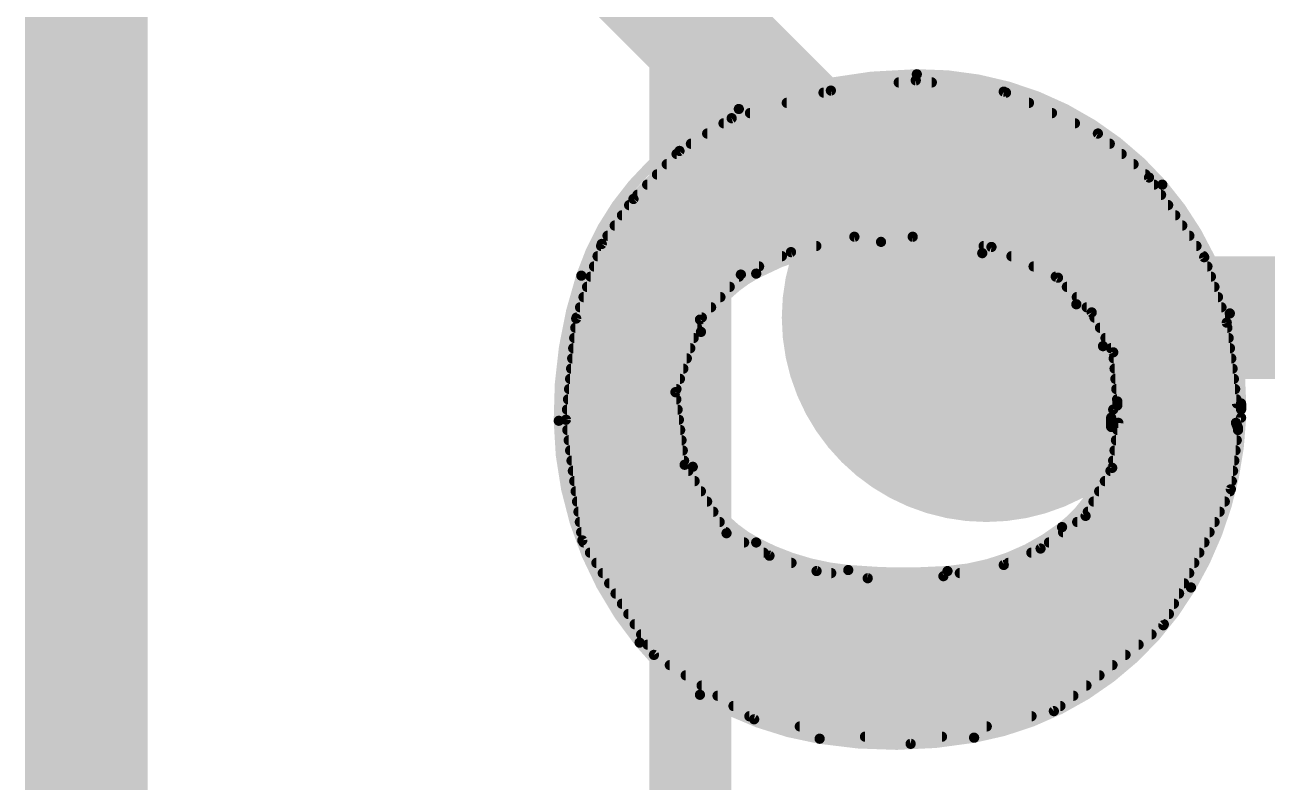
# Model space of a CAD drawing. Extents: x -6.3 to 44.5, y -10.2 to 43.3.
# Drawn here: x -0.152 to 2.932, y 21.502 to 23.384 of the extents above; entities that cross this region are included whole.
import ezdxf

# ---------------------------------------------------------------- set-up
doc = ezdxf.new("R2010")
doc.units = 0
for name, color, linetype in [('1', 12, 'CONTINUOUS'), ('16', 132, 'CONTINUOUS'), ('18', 110, 'CONTINUOUS'), ('20', 53, 'CONTINUOUS'), ('21', 41, 'CONTINUOUS'), ('22', 40, 'CONTINUOUS'), ('51', 53, 'CONTINUOUS')]:
    doc.layers.add(name, color=color, linetype=linetype)

# ---------------------------------------------------------------- blocks, each defined once
blk = doc.blocks.new('ROUNDV')
at = {"const_width": 0.5}
blk.add_lwpolyline([(0, -0.25, 1), (0, 0.25, 1), (0, -0.25)], format="xyb", dxfattribs=at)

msp = doc.modelspace()

# ---------------------------------------------------------------- linework, layer by layer
at = {"layer": '1', "const_width": 0.3048}
msp.add_lwpolyline([(2.2352, 22.6568), (1.016, 23.876)], dxfattribs=at)
at = {"layer": '1', "const_width": 0.1524}
msp.add_lwpolyline([(2.1813, 22.6029, 1), (2.2891, 22.7107)], format="xyb", dxfattribs=at)
at = {"layer": '16', "const_width": 0.3048}
msp.add_lwpolyline([(2.2352, 22.6568), (16.3068, 22.6568)], dxfattribs=at)
at = {"layer": '16', "const_width": 0.1524}
msp.add_lwpolyline([(2.2352, 22.733, 1), (2.2352, 22.5806)], format="xyb", dxfattribs=at)
at = {"layer": '20', "const_width": 0.3048}
msp.add_lwpolyline([(0, 39.37), (0, 3.81)], dxfattribs=at)
at = {"layer": '21', "const_width": 0.2032}
msp.add_lwpolyline([(1.5, 27.99), (1.5, 15.19)], dxfattribs=at)
at = {"layer": '22'}
for points, const_width in [([(2.0625, 23.2613, 0.092), (1.6205, 23.175)], 0.0254), ([(2.6721, 22.987, 0.2195), (2.0625, 23.2613)], 0.0254), ([(2.0624, 23.2676, 1), (2.0626, 23.255)], 0.0127), ([(2.0626, 23.255, 1), (2.0624, 23.2676)], 0.0127), ([(1.8483, 23.227, 1), (1.8499, 23.2144)], 0.0127), ([(1.8508, 23.2146, 1), (1.8474, 23.2268)], 0.0127), ([(2.0176, 23.2474, 1), (2.0176, 23.2346)], 0.0127), ([(2.0607, 23.2524, 1), (2.0591, 23.2398)], 0.0127), ([(2.0607, 23.2398, 1), (2.0591, 23.2524)], 0.0127), ([(2.0997, 23.2346, 1), (2.0997, 23.2474)], 0.0127), ([(2.281, 23.2239, 1), (2.2758, 23.2123)], 0.0127), ([(2.2776, 23.2118, 1), (2.2792, 23.2244)], 0.0127), ([(1.7396, 23.1966, 1), (1.7396, 23.1838)], 0.0127), ([(1.8308, 23.222, 1), (1.8308, 23.2093)], 0.0127), ([(2.284, 23.2093, 1), (2.284, 23.222)], 0.0127), ([(2.341, 23.1838, 1), (2.341, 23.1966)], 0.0127), ([(1.6205, 23.175, 0.2224), (1.2294, 22.7609)], 0.0254), ([(1.6182, 23.1809, 1), (1.6228, 23.1691)], 0.0127), ([(1.6228, 23.1691, 1), (1.6182, 23.1809)], 0.0127), ([(1.6483, 23.1712, 1), (1.6483, 23.1584)], 0.0127), ([(2.3981, 23.1584, 1), (2.3981, 23.1712)], 0.0127), ([(1.5825, 23.1458, 1), (1.5825, 23.1331)], 0.0127), ([(1.601, 23.1582, 1), (1.6044, 23.146)], 0.0127), ([(1.6061, 23.1467, 1), (1.5993, 23.1575)], 0.0127), ([(2.4551, 23.1331, 1), (2.4551, 23.1458)], 0.0127), ([(1.542, 23.1204, 1), (1.542, 23.1076)], 0.0127), ([(2.5162, 23.1188, 1), (2.508, 23.1092)], 0.0127), ([(2.5095, 23.1082, 1), (2.5147, 23.1198)], 0.0127), ([(2.5121, 23.1076, 1), (2.5121, 23.1204)], 0.0127), ([(1.4659, 23.0696, 1), (1.4659, 23.0569)], 0.0127), ([(1.4698, 23.0762, 1), (1.4766, 23.0654)], 0.0127), ([(1.4778, 23.0664, 1), (1.4686, 23.0752)], 0.0127), ([(1.5016, 23.095, 1), (1.5016, 23.0822)], 0.0127), ([(2.5416, 23.0822, 1), (2.5416, 23.095)], 0.0127), ([(2.5712, 23.0569, 1), (2.5712, 23.0696)], 0.0127), ([(1.4416, 23.0442, 1), (1.4416, 23.0314)], 0.0127), ([(2.6007, 23.0314, 1), (2.6007, 23.0442)], 0.0127), ([(1.4173, 23.0188, 1), (1.4173, 23.006)], 0.0127), ([(2.6303, 23.006, 1), (2.6303, 23.0188)], 0.0127), ([(2.6443, 23.0084, 1), (2.6339, 23.0012)], 0.0127), ([(2.635, 23, 1), (2.6432, 23.0096)], 0.0127), ([(1.393, 22.9934, 1), (1.393, 22.9807)], 0.0127), ([(2.6514, 22.9807, 1), (2.6514, 22.9934)], 0.0127), ([(2.8397, 22.667, 0.1172), (2.6721, 22.987)], 0.0254), ([(2.6769, 22.9912, 1), (2.6673, 22.9828)], 0.0127), ([(2.6673, 22.9828, 1), (2.6769, 22.9912)], 0.0127), ([(1.3543, 22.9558, 1), (1.3635, 22.947)], 0.0127), ([(1.3641, 22.9477, 1), (1.3537, 22.9551)], 0.0127), ([(1.3687, 22.968, 1), (1.3687, 22.9552)], 0.0127), ([(2.669, 22.9552, 1), (2.669, 22.968)], 0.0127), ([(1.3303, 22.9172, 1), (1.3303, 22.9045)], 0.0127), ([(1.3482, 22.9426, 1), (1.3482, 22.9298)], 0.0127), ([(2.6866, 22.9298, 1), (2.6866, 22.9426)], 0.0127), ([(2.7042, 22.9045, 1), (2.7042, 22.9172)], 0.0127), ([(1.3124, 22.8918, 1), (1.3124, 22.879)], 0.0127), ([(2.7217, 22.879, 1), (2.7217, 22.8918)], 0.0127), ([(1.2945, 22.8664, 1), (1.2945, 22.8536)], 0.0127), ([(1.9075, 22.8639, 1), (1.9075, 22.8512)], 0.0127), ([(1.909, 22.8513, 1), (1.906, 22.8637)], 0.0127), ([(2.0531, 22.8638, 1), (2.0515, 22.8512)], 0.0127), ([(2.0523, 22.8512, 1), (2.0523, 22.8639)], 0.0127), ([(2.7393, 22.8536, 1), (2.7393, 22.8664)], 0.0127), ([(1.2785, 22.841, 1), (1.2785, 22.8283)], 0.0127), ([(1.275, 22.8434, 1), (1.2854, 22.836)], 0.0127), ([(1.2862, 22.8376, 1), (1.2742, 22.8418)], 0.0127), ([(1.9736, 22.8448, 0.1204), (1.6637, 22.766)], 0.0254), ([(1.7486, 22.8256, 1), (1.7516, 22.8132)], 0.0127), ([(1.7527, 22.8136, 1), (1.7475, 22.8252)], 0.0127), ([(1.8129, 22.8283, 1), (1.8129, 22.841)], 0.0127), ([(2.225, 22.8168, 0.0602), (1.9736, 22.8448)], 0.0254), ([(1.9735, 22.8511, 1), (1.9737, 22.8385)], 0.0127), ([(1.9737, 22.8385, 1), (1.9735, 22.8511)], 0.0127), ([(2.4587, 22.6898, 0.1342), (2.225, 22.8168)], 0.0254), ([(2.2265, 22.823, 1), (2.2235, 22.8106)], 0.0127), ([(2.2286, 22.841, 1), (2.2286, 22.8283)], 0.0127), ([(2.2235, 22.8106, 1), (2.2265, 22.823)], 0.0127), ([(2.2506, 22.8379, 1), (2.2452, 22.8263)], 0.0127), ([(2.2471, 22.8258, 1), (2.2487, 22.8384)], 0.0127), ([(2.7569, 22.8283, 1), (2.7569, 22.841)], 0.0127), ([(1.2698, 22.8156, 1), (1.2698, 22.8028)], 0.0127), ([(1.7274, 22.8028, 1), (1.7274, 22.8156)], 0.0127), ([(2.2975, 22.8156, 1), (2.2975, 22.8028)], 0.0127), ([(2.7822, 22.8088, 1), (2.7702, 22.8046)], 0.0127), ([(2.771, 22.8031, 1), (2.7814, 22.8103)], 0.0127), ([(2.7745, 22.8028, 1), (2.7745, 22.8156)], 0.0127), ([(1.2294, 22.7609, 0.083), (1.1735, 22.4003)], 0.0254), ([(1.2234, 22.7629, 1), (1.2354, 22.7589)], 0.0127), ([(1.2354, 22.7589, 1), (1.2234, 22.7629)], 0.0127), ([(1.2524, 22.7648, 1), (1.2524, 22.7521)], 0.0127), ([(1.2611, 22.7902, 1), (1.2611, 22.7774)], 0.0127), ([(1.6637, 22.766, 0.1633), (1.5265, 22.6212)], 0.0254), ([(1.623, 22.7693, 1), (1.6282, 22.7577)], 0.0127), ([(1.6303, 22.7592, 1), (1.6209, 22.7678)], 0.0127), ([(1.621, 22.7521, 1), (1.621, 22.7648)], 0.0127), ([(1.6607, 22.7716, 1), (1.6667, 22.7604)], 0.0127), ([(1.6667, 22.7604, 1), (1.6607, 22.7716)], 0.0127), ([(1.6708, 22.7774, 1), (1.6708, 22.7902)], 0.0127), ([(2.3525, 22.7902, 1), (2.3525, 22.7774)], 0.0127), ([(2.4076, 22.7648, 1), (2.4076, 22.7521)], 0.0127), ([(2.4176, 22.7603, 1), (2.4084, 22.7515)], 0.0127), ([(2.4103, 22.7501, 1), (2.4157, 22.7617)], 0.0127), ([(2.7841, 22.7774, 1), (2.7841, 22.7902)], 0.0127), ([(2.7928, 22.7521, 1), (2.7928, 22.7648)], 0.0127), ([(1.2437, 22.7394, 1), (1.2437, 22.7266)], 0.0127), ([(1.5979, 22.7266, 1), (1.5979, 22.7394)], 0.0127), ([(2.4352, 22.7394, 1), (2.4352, 22.7266)], 0.0127), ([(2.8015, 22.7266, 1), (2.8015, 22.7394)], 0.0127), ([(1.235, 22.714, 1), (1.235, 22.7012)], 0.0127), ([(1.5748, 22.7012, 1), (1.5748, 22.714)], 0.0127), ([(2.4598, 22.714, 1), (2.4598, 22.7012)], 0.0127), ([(2.8103, 22.7012, 1), (2.8103, 22.714)], 0.0127), ([(1.2263, 22.6886, 1), (1.2263, 22.6759)], 0.0127), ([(1.5517, 22.6759, 1), (1.5517, 22.6886)], 0.0127), ([(2.5248, 22.5857, 0.1209), (2.4587, 22.6898)], 0.0254), ([(2.4631, 22.6944, 1), (2.4543, 22.6852)], 0.0127), ([(2.4543, 22.6852, 1), (2.4631, 22.6944)], 0.0127), ([(2.4845, 22.6886, 1), (2.4845, 22.6759)], 0.0127), ([(2.5024, 22.6725, 1), (2.4912, 22.6665)], 0.0127), ([(2.4922, 22.6651, 1), (2.5014, 22.6739)], 0.0127), ([(2.819, 22.6759, 1), (2.819, 22.6886)], 0.0127), ([(2.8459, 22.6686, 1), (2.8335, 22.6654)], 0.0127), ([(2.8677, 22.4434, 0.0624), (2.8397, 22.667)], 0.0254), ([(2.8335, 22.6654, 1), (2.8459, 22.6686)], 0.0127), ([(1.2144, 22.6378, 1), (1.2144, 22.6251)], 0.0127), ([(1.223, 22.6537, 1), (1.2104, 22.6549)], 0.0127), ([(1.2107, 22.6564, 1), (1.2227, 22.6522)], 0.0127), ([(1.2176, 22.6632, 1), (1.2176, 22.6504)], 0.0127), ([(1.5171, 22.6251, 1), (1.5171, 22.6378)], 0.0127), ([(1.5193, 22.656, 1), (1.5287, 22.6474)], 0.0127), ([(1.53, 22.6497, 1), (1.518, 22.6537)], 0.0127), ([(1.5286, 22.6504, 1), (1.5286, 22.6632)], 0.0127), ([(2.5036, 22.6632, 1), (2.5036, 22.6504)], 0.0127), ([(2.5173, 22.6378, 1), (2.5173, 22.6251)], 0.0127), ([(2.8384, 22.6449, 1), (2.8258, 22.6433)], 0.0127), ([(2.8261, 22.642, 1), (2.8381, 22.6462)], 0.0127), ([(2.8277, 22.6504, 1), (2.8277, 22.6632)], 0.0127), ([(2.8337, 22.6251, 1), (2.8337, 22.6378)], 0.0127), ([(1.2118, 22.6124, 1), (1.2118, 22.5997)], 0.0127), ([(1.5265, 22.6212, 0.1897), (1.5062, 22.286)], 0.0254), ([(1.5085, 22.5997, 1), (1.5085, 22.6124)], 0.0127), ([(1.5207, 22.6239, 1), (1.5323, 22.6185)], 0.0127), ([(1.5323, 22.6185, 1), (1.5207, 22.6239)], 0.0127), ([(2.531, 22.6124, 1), (2.531, 22.5997)], 0.0127), ([(2.8369, 22.5997, 1), (2.8369, 22.6124)], 0.0127), ([(1.2093, 22.587, 1), (1.2093, 22.5742)], 0.0127), ([(1.4999, 22.5742, 1), (1.4999, 22.587)], 0.0127), ([(2.5502, 22.4282, 0.0828), (2.5248, 22.5857)], 0.0254), ([(2.5308, 22.5877, 1), (2.5188, 22.5837)], 0.0127), ([(2.5188, 22.5837, 1), (2.5308, 22.5877)], 0.0127), ([(2.5447, 22.587, 1), (2.5447, 22.5742)], 0.0127), ([(2.5565, 22.5709, 1), (2.5439, 22.5699)], 0.0127), ([(2.8401, 22.5742, 1), (2.8401, 22.587)], 0.0127), ([(1.2067, 22.5616, 1), (1.2067, 22.5489)], 0.0127), ([(1.4914, 22.5489, 1), (1.4914, 22.5616)], 0.0127), ([(2.5446, 22.5674, 1), (2.5558, 22.5734)], 0.0127), ([(2.5515, 22.5616, 1), (2.5515, 22.5489)], 0.0127), ([(2.8434, 22.5489, 1), (2.8434, 22.5616)], 0.0127), ([(1.2041, 22.5362, 1), (1.2041, 22.5235)], 0.0127), ([(1.4828, 22.5235, 1), (1.4828, 22.5362)], 0.0127), ([(2.5536, 22.5362, 1), (2.5536, 22.5235)], 0.0127), ([(2.8466, 22.5235, 1), (2.8466, 22.5362)], 0.0127), ([(1.199, 22.4854, 1), (1.199, 22.4727)], 0.0127), ([(1.2016, 22.5108, 1), (1.2016, 22.498)], 0.0127), ([(1.4656, 22.4727, 1), (1.4656, 22.4854)], 0.0127), ([(1.4742, 22.498, 1), (1.4742, 22.5108)], 0.0127), ([(2.5557, 22.5108, 1), (2.5557, 22.498)], 0.0127), ([(2.5578, 22.4854, 1), (2.5578, 22.4727)], 0.0127), ([(2.8498, 22.498, 1), (2.8498, 22.5108)], 0.0127), ([(2.853, 22.4727, 1), (2.853, 22.4854)], 0.0127), ([(1.1964, 22.46, 1), (1.1964, 22.4473)], 0.0127), ([(1.4693, 22.4722, 1), (1.4567, 22.4706)], 0.0127), ([(1.457, 22.4734, 1), (1.469, 22.4694)], 0.0127), ([(1.4653, 22.4473, 1), (1.4653, 22.46)], 0.0127), ([(2.5599, 22.46, 1), (2.5599, 22.4473)], 0.0127), ([(2.5667, 22.4485, 1), (2.554, 22.4485)], 0.0127), ([(2.8562, 22.4473, 1), (2.8562, 22.46)], 0.0127), ([(1.1939, 22.4346, 1), (1.1939, 22.4218)], 0.0127), ([(1.4685, 22.4218, 1), (1.4685, 22.4346)], 0.0127), ([(2.5502, 22.4346, 1), (2.5502, 22.4218)], 0.0127), ([(2.5439, 22.4282, 1), (2.5565, 22.4282)], 0.0127), ([(2.554, 22.448, 1), (2.5666, 22.449)], 0.0127), ([(2.5602, 22.4447, 1), (2.5604, 22.4321)], 0.0127), ([(2.554, 22.4384, 1), (2.5667, 22.4384)], 0.0127), ([(2.8512, 22.4426, 1), (2.8638, 22.4442)], 0.0127), ([(2.8576, 22.4371, 1), (2.8574, 22.4497)], 0.0127), ([(2.874, 22.4434, 1), (2.8614, 22.4434)], 0.0127), ([(2.8614, 22.4434, 1), (2.874, 22.4434)], 0.0127), ([(2.8614, 22.4282, 1), (2.874, 22.4282)], 0.0127), ([(2.8677, 22.4218, 1), (2.8677, 22.4346)], 0.0127), ([(1.1735, 22.4003, 0.1703), (1.3741, 21.8491)], 0.0254), ([(1.1798, 22.4004, 1), (1.1672, 22.4002)], 0.0127), ([(1.1672, 22.4002, 1), (1.1798, 22.4004)], 0.0127), ([(1.1976, 22.4037, 1), (1.185, 22.4019)], 0.0127), ([(1.1913, 22.4092, 1), (1.1913, 22.3965)], 0.0127), ([(1.185, 22.4034, 1), (1.1976, 22.4022)], 0.0127), ([(1.4717, 22.3965, 1), (1.4717, 22.4092)], 0.0127), ([(2.4232, 22.1361, 0.2316), (2.5451, 22.385)], 0.0254), ([(2.5451, 22.4143, 1), (2.5451, 22.4016)], 0.0127), ([(2.5514, 22.4079, 1), (2.5388, 22.4079)], 0.0127), ([(2.5514, 22.385, 1), (2.5388, 22.385)], 0.0127), ([(2.5629, 22.4016, 1), (2.5629, 22.3889)], 0.0127), ([(2.5692, 22.3943, 1), (2.5566, 22.3961)], 0.0127), ([(2.7432, 21.9862, 0.1246), (2.8677, 22.4079)], 0.0254), ([(2.8609, 22.3975, 1), (2.8491, 22.3929)], 0.0127), ([(2.855, 22.3889, 1), (2.855, 22.4016)], 0.0127), ([(2.874, 22.4077, 1), (2.8614, 22.4081)], 0.0127), ([(2.8677, 22.4016, 1), (2.8677, 22.4143)], 0.0127), ([(1.1947, 22.3838, 1), (1.1947, 22.3711)], 0.0127), ([(1.4749, 22.3711, 1), (1.4749, 22.3838)], 0.0127), ([(2.5388, 22.385, 1), (2.5514, 22.385)], 0.0127), ([(2.5605, 22.3838, 1), (2.5605, 22.3711)], 0.0127), ([(2.8664, 22.3825, 1), (2.8537, 22.3825)], 0.0127), ([(2.8663, 22.3766, 1), (2.8537, 22.3782)], 0.0127), ([(2.8537, 22.3774, 1), (2.8664, 22.3774)], 0.0127), ([(2.8541, 22.3802, 1), (2.8659, 22.3848)], 0.0127), ([(2.86, 22.3711, 1), (2.86, 22.3838)], 0.0127), ([(1.1982, 22.3584, 1), (1.1982, 22.3456)], 0.0127), ([(1.2016, 22.333, 1), (1.2016, 22.3203)], 0.0127), ([(1.4782, 22.3456, 1), (1.4782, 22.3584)], 0.0127), ([(1.4814, 22.3203, 1), (1.4814, 22.333)], 0.0127), ([(2.5535, 22.333, 1), (2.5535, 22.3203)], 0.0127), ([(2.557, 22.3584, 1), (2.557, 22.3456)], 0.0127), ([(2.8539, 22.3203, 1), (2.8539, 22.333)], 0.0127), ([(2.8569, 22.3456, 1), (2.8569, 22.3584)], 0.0127), ([(1.2051, 22.3076, 1), (1.2051, 22.2949)], 0.0127), ([(1.4913, 22.2943, 1), (1.4805, 22.2877)], 0.0127), ([(1.4846, 22.2949, 1), (1.4846, 22.3076)], 0.0127), ([(2.55, 22.3076, 1), (2.55, 22.2949)], 0.0127), ([(2.8508, 22.2949, 1), (2.8508, 22.3076)], 0.0127), ([(1.2085, 22.2822, 1), (1.2085, 22.2694)], 0.0127), ([(1.4796, 22.2902, 1), (1.4922, 22.2918)], 0.0127), ([(1.4952, 22.2694, 1), (1.4952, 22.2822)], 0.0127), ([(1.5062, 22.286, 0.1942), (1.6637, 22.098)], 0.0254), ([(1.5122, 22.288, 1), (1.5002, 22.284)], 0.0127), ([(1.5002, 22.284, 1), (1.5122, 22.288)], 0.0127), ([(2.5434, 22.2822, 1), (2.5434, 22.2694)], 0.0127), ([(2.5413, 22.2843, 1), (2.5539, 22.2825)], 0.0127), ([(2.5532, 22.2803, 1), (2.542, 22.2865)], 0.0127), ([(2.8478, 22.2694, 1), (2.8478, 22.2822)], 0.0127), ([(1.2119, 22.2568, 1), (1.2119, 22.2441)], 0.0127), ([(1.5108, 22.2441, 1), (1.5108, 22.2568)], 0.0127), ([(2.5294, 22.2568, 1), (2.5294, 22.2441)], 0.0127), ([(2.848, 22.2273, 1), (2.8366, 22.2329)], 0.0127), ([(2.8447, 22.2441, 1), (2.8447, 22.2568)], 0.0127), ([(1.2154, 22.2314, 1), (1.2154, 22.2187)], 0.0127), ([(1.2188, 22.206, 1), (1.2188, 22.1932)], 0.0127), ([(1.5263, 22.2187, 1), (1.5263, 22.2314)], 0.0127), ([(1.5418, 22.1932, 1), (1.5418, 22.206)], 0.0127), ([(2.5013, 22.206, 1), (2.5013, 22.1932)], 0.0127), ([(2.5153, 22.2314, 1), (2.5153, 22.2187)], 0.0127), ([(2.8272, 22.1932, 1), (2.8272, 22.206)], 0.0127), ([(2.836, 22.2309, 1), (2.8486, 22.2293)], 0.0127), ([(2.8398, 22.2187, 1), (2.8398, 22.2314)], 0.0127), ([(1.2223, 22.1806, 1), (1.2223, 22.1679)], 0.0127), ([(1.5574, 22.1679, 1), (1.5574, 22.1806)], 0.0127), ([(2.4872, 22.1806, 1), (2.4872, 22.1679)], 0.0127), ([(2.8145, 22.1679, 1), (2.8145, 22.1806)], 0.0127), ([(1.2257, 22.1552, 1), (1.2257, 22.1425)], 0.0127), ([(1.5729, 22.1425, 1), (1.5729, 22.1552)], 0.0127), ([(2.4607, 22.1552, 1), (2.4607, 22.1425)], 0.0127), ([(2.476, 22.1671, 1), (2.4872, 22.1609)], 0.0127), ([(2.4853, 22.1589, 1), (2.4779, 22.1691)], 0.0127), ([(2.8019, 22.1425, 1), (2.8019, 22.1552)], 0.0127), ([(1.2291, 22.1298, 1), (1.2291, 22.117)], 0.0127), ([(1.5929, 22.1265, 1), (1.5871, 22.1153)], 0.0127), ([(1.5846, 22.1176, 1), (1.5954, 22.1242)], 0.0127), ([(1.5885, 22.117, 1), (1.5885, 22.1298)], 0.0127), ([(2.1387, 22.0269, 0.1478), (2.4232, 22.1361)], 0.0254), ([(2.4193, 22.1411, 1), (2.4271, 22.1311)], 0.0127), ([(2.4271, 22.1311, 1), (2.4193, 22.1411)], 0.0127), ([(2.4257, 22.1298, 1), (2.4257, 22.117)], 0.0127), ([(2.7893, 22.117, 1), (2.7893, 22.1298)], 0.0127), ([(1.2373, 22.1065, 1), (1.2265, 22.0997)], 0.0127), ([(1.2256, 22.1022, 1), (1.2382, 22.104)], 0.0127), ([(1.2351, 22.1044, 1), (1.2351, 22.0917)], 0.0127), ([(1.6337, 22.0917, 1), (1.6337, 22.1044)], 0.0127), ([(1.6637, 22.098, 0.0995), (1.8923, 22.0294)], 0.0254), ([(1.6667, 22.1036, 1), (1.6607, 22.0924)], 0.0127), ([(1.6607, 22.0924, 1), (1.6667, 22.1036)], 0.0127), ([(2.3661, 22.0879, 1), (2.3735, 22.0777)], 0.0127), ([(2.3724, 22.077, 1), (2.3672, 22.0886)], 0.0127), ([(2.3907, 22.1044, 1), (2.3907, 22.0917)], 0.0127), ([(2.7767, 22.0917, 1), (2.7767, 22.1044)], 0.0127), ([(1.251, 22.079, 1), (1.251, 22.0663)], 0.0127), ([(1.2668, 22.0536, 1), (1.2668, 22.0408)], 0.0127), ([(1.6822, 22.0663, 1), (1.6822, 22.079)], 0.0127), ([(1.6987, 22.071, 1), (1.6947, 22.059)], 0.0127), ([(1.6938, 22.0594, 1), (1.6996, 22.0706)], 0.0127), ([(1.7513, 22.0408, 1), (1.7513, 22.0536)], 0.0127), ([(2.2899, 22.0536, 1), (2.2899, 22.0408)], 0.0127), ([(2.3469, 22.079, 1), (2.3469, 22.0663)], 0.0127), ([(2.7515, 22.0408, 1), (2.7515, 22.0536)], 0.0127), ([(2.7641, 22.0663, 1), (2.7641, 22.079)], 0.0127), ([(1.2827, 22.0282, 1), (1.2827, 22.0155)], 0.0127), ([(1.8145, 22.0332, 1), (1.8127, 22.0206)], 0.0127), ([(1.8116, 22.0209, 1), (1.8156, 22.0329)], 0.0127), ([(1.85, 22.0155, 1), (1.85, 22.0282)], 0.0127), ([(1.8923, 22.0294, 0.0416), (2.1387, 22.0269)], 0.0254), ([(1.8929, 22.0357, 1), (1.8917, 22.0231)], 0.0127), ([(1.8917, 22.0231, 1), (1.8929, 22.0357)], 0.0127), ([(2.1273, 22.0204, 1), (2.1297, 22.008)], 0.0127), ([(2.1287, 22.0079, 1), (2.1283, 22.0205)], 0.0127), ([(2.1382, 22.0332, 1), (2.1392, 22.0206)], 0.0127), ([(2.1392, 22.0206, 1), (2.1382, 22.0332)], 0.0127), ([(2.1693, 22.0282, 1), (2.1693, 22.0155)], 0.0127), ([(2.2758, 22.0479, 1), (2.281, 22.0363)], 0.0127), ([(2.2796, 22.0359, 1), (2.2772, 22.0483)], 0.0127), ([(2.7389, 22.0155, 1), (2.7389, 22.0282)], 0.0127), ([(1.2986, 22.0028, 1), (1.2986, 21.9901)], 0.0127), ([(1.9404, 22.0154, 1), (1.9408, 22.0028)], 0.0127), ([(1.9397, 22.0028, 1), (1.9415, 22.0154)], 0.0127), ([(2.2047, 21.6129, 0.2183), (2.7432, 21.9862)], 0.0254), ([(2.7263, 21.9901, 1), (2.7263, 22.0028)], 0.0127), ([(2.7377, 21.9894, 1), (2.7487, 21.983)], 0.0127), ([(2.7487, 21.983, 1), (2.7377, 21.9894)], 0.0127), ([(1.3145, 21.9774, 1), (1.3145, 21.9646)], 0.0127), ([(2.7137, 21.9646, 1), (2.7137, 21.9774)], 0.0127), ([(1.3303, 21.952, 1), (1.3303, 21.9393)], 0.0127), ([(2.7011, 21.9393, 1), (2.7011, 21.952)], 0.0127), ([(1.3462, 21.9266, 1), (1.3462, 21.9139)], 0.0127), ([(1.3621, 21.9012, 1), (1.3621, 21.8884)], 0.0127), ([(2.6785, 21.8873, 1), (2.6707, 21.8973)], 0.0127), ([(2.6758, 21.8884, 1), (2.6758, 21.9012)], 0.0127), ([(2.6885, 21.9139, 1), (2.6885, 21.9266)], 0.0127), ([(1.378, 21.8758, 1), (1.378, 21.8631)], 0.0127), ([(2.6454, 21.8631, 1), (2.6454, 21.8758)], 0.0127), ([(2.6689, 21.8951, 1), (2.6803, 21.8895)], 0.0127), ([(1.3741, 21.8491, 0.0859), (1.524, 21.7195)], 0.0254), ([(1.379, 21.8531, 1), (1.3692, 21.8451)], 0.0127), ([(1.3692, 21.8451, 1), (1.379, 21.8531)], 0.0127), ([(1.3938, 21.8504, 1), (1.3938, 21.8377)], 0.0127), ([(2.6131, 21.8377, 1), (2.6131, 21.8504)], 0.0127), ([(1.4097, 21.825, 1), (1.4097, 21.8122)], 0.0127), ([(1.4131, 21.8239, 1), (1.4063, 21.8133)], 0.0127), ([(1.4043, 21.8152, 1), (1.4151, 21.822)], 0.0127), ([(2.5807, 21.8122, 1), (2.5807, 21.825)], 0.0127), ([(1.4492, 21.7996, 1), (1.4492, 21.7869)], 0.0127), ([(1.4887, 21.7742, 1), (1.4887, 21.7614)], 0.0127), ([(2.516, 21.7614, 1), (2.516, 21.7742)], 0.0127), ([(2.5484, 21.7869, 1), (2.5484, 21.7996)], 0.0127), ([(1.5282, 21.7488, 1), (1.5282, 21.736)], 0.0127), ([(2.4837, 21.736, 1), (2.4837, 21.7488)], 0.0127), ([(1.524, 21.7195, 0.0949), (1.8212, 21.6103)], 0.0254), ([(1.5273, 21.7249, 1), (1.5207, 21.7141)], 0.0127), ([(1.5207, 21.7141, 1), (1.5273, 21.7249)], 0.0127), ([(1.5677, 21.7234, 1), (1.5677, 21.7107)], 0.0127), ([(2.4513, 21.7107, 1), (2.4513, 21.7234)], 0.0127), ([(1.6073, 21.698, 1), (1.6073, 21.6852)], 0.0127), ([(2.3989, 21.6839, 1), (2.4067, 21.6739)], 0.0127), ([(2.4042, 21.6727, 1), (2.4014, 21.6851)], 0.0127), ([(2.419, 21.6852, 1), (2.419, 21.698)], 0.0127), ([(1.6468, 21.6726, 1), (1.6468, 21.6598)], 0.0127), ([(1.6596, 21.6649, 1), (1.6576, 21.6523)], 0.0127), ([(1.6552, 21.6533, 1), (1.662, 21.6639)], 0.0127), ([(2.3473, 21.6598, 1), (2.3473, 21.6726)], 0.0127), ([(1.772, 21.6472, 1), (1.772, 21.6345)], 0.0127), ([(1.8212, 21.6103, 0.0851), (2.2047, 21.6129)], 0.0254), ([(1.9338, 21.6218, 1), (1.9338, 21.609)], 0.0127), ([(2.1251, 21.609, 1), (2.1251, 21.6218)], 0.0127), ([(2.2036, 21.6192, 1), (2.2058, 21.6066)], 0.0127), ([(2.2058, 21.6066, 1), (2.2036, 21.6192)], 0.0127), ([(2.2362, 21.6345, 1), (2.2362, 21.6472)], 0.0127), ([(1.8222, 21.6166, 1), (1.8202, 21.604)], 0.0127), ([(1.8202, 21.604, 1), (1.8222, 21.6166)], 0.0127), ([(2.0458, 21.6038, 1), (2.0486, 21.5914)], 0.0127), ([(2.0462, 21.5913, 1), (2.0482, 21.6039)], 0.0127)]:
    msp.add_lwpolyline(points, format="xyb", dxfattribs=dict(at, const_width=const_width))
at = {"layer": '22', "const_width": 0.0254}
for points in [[(1.8491, 23.2207), (1.6027, 23.1521)], [(2.0599, 23.2461), (1.8491, 23.2207)], [(2.0176, 23.241), (2.0997, 23.241)], [(2.2784, 23.2181), (2.0599, 23.2461)], [(2.5121, 23.114), (2.2784, 23.2181)], [(1.7396, 23.1902), (2.341, 23.1902)], [(1.8308, 23.2156), (2.284, 23.2156)], [(1.6483, 23.1648), (2.3981, 23.1648)], [(1.6027, 23.1521), (1.4732, 23.0708)], [(1.5825, 23.1394), (2.4551, 23.1394)], [(1.542, 23.114), (2.5121, 23.114)], [(2.6391, 23.0048), (2.5121, 23.114)], [(1.4732, 23.0708), (1.3589, 22.9514)], [(1.4659, 23.0632), (2.5712, 23.0632)], [(1.5016, 23.0886), (2.5416, 23.0886)], [(1.4416, 23.0378), (2.6007, 23.0378)], [(1.4173, 23.0124), (2.6303, 23.0124)], [(2.7762, 22.8067), (2.6391, 23.0048)], [(1.393, 22.987), (2.6514, 22.987)], [(1.3589, 22.9514), (1.2802, 22.8397)], [(1.3687, 22.9616), (2.669, 22.9616)], [(1.3303, 22.9108), (2.7042, 22.9108)], [(1.3482, 22.9362), (2.6866, 22.9362)], [(1.3124, 22.8854), (2.7217, 22.8854)], [(1.2945, 22.86), (2.7393, 22.86)], [(1.7501, 22.8194), (1.9075, 22.8575)], [(1.9075, 22.8575), (2.0523, 22.8575)], [(2.0523, 22.8575), (2.2479, 22.8321)], [(1.2802, 22.8397), (1.2167, 22.6543)], [(1.2785, 22.8346), (1.8129, 22.8346)], [(1.6256, 22.7635), (1.7501, 22.8194)], [(2.2286, 22.8346), (2.7569, 22.8346)], [(2.2479, 22.8321), (2.413, 22.7559)], [(1.2698, 22.8092), (1.7274, 22.8092)], [(2.2975, 22.8092), (2.7745, 22.8092)], [(2.8321, 22.6441), (2.7762, 22.8067)], [(1.2524, 22.7584), (1.621, 22.7584)], [(1.2611, 22.7838), (1.6708, 22.7838)], [(1.524, 22.6517), (1.6256, 22.7635)], [(2.3525, 22.7838), (2.7841, 22.7838)], [(2.4076, 22.7584), (2.7928, 22.7584)], [(2.413, 22.7559), (2.4968, 22.6695)], [(1.2437, 22.733), (1.5979, 22.733)], [(2.4352, 22.733), (2.8015, 22.733)], [(1.235, 22.7076), (1.5748, 22.7076)], [(2.4598, 22.7076), (2.8103, 22.7076)], [(1.2263, 22.6822), (1.5517, 22.6822)], [(2.4845, 22.6822), (2.819, 22.6822)], [(2.4968, 22.6695), (2.5502, 22.5704)], [(1.2167, 22.6543), (1.1913, 22.4028)], [(1.2144, 22.6314), (1.5171, 22.6314)], [(1.2176, 22.6568), (1.5286, 22.6568)], [(1.463, 22.4714), (1.524, 22.6517)], [(2.5036, 22.6568), (2.8277, 22.6568)], [(2.5173, 22.6314), (2.8337, 22.6314)], [(2.8575, 22.4434), (2.8321, 22.6441)], [(1.2118, 22.606), (1.5085, 22.606)], [(2.531, 22.606), (2.8369, 22.606)], [(1.2093, 22.5806), (1.4999, 22.5806)], [(2.5447, 22.5806), (2.8401, 22.5806)], [(2.5502, 22.5704), (2.5603, 22.4485)], [(1.2067, 22.5552), (1.4914, 22.5552)], [(2.5515, 22.5552), (2.8434, 22.5552)], [(1.2041, 22.5298), (1.4828, 22.5298)], [(2.5536, 22.5298), (2.8466, 22.5298)], [(1.199, 22.479), (1.4656, 22.479)], [(1.2016, 22.5044), (1.4742, 22.5044)], [(2.5557, 22.5044), (2.8498, 22.5044)], [(2.5578, 22.479), (2.853, 22.479)], [(1.1964, 22.4536), (1.4653, 22.4536)], [(1.4859, 22.291), (1.463, 22.4714)], [(2.5599, 22.4536), (2.8562, 22.4536)], [(2.5603, 22.4485), (2.5603, 22.4384)], [(1.1939, 22.4282), (1.4685, 22.4282)], [(2.5502, 22.4282), (2.8677, 22.4282)], [(2.5603, 22.4384), (2.8575, 22.4434)], [(2.8677, 22.4282), (2.8677, 22.4434)], [(1.1913, 22.4028), (1.2319, 22.1031)], [(1.1913, 22.4028), (1.4717, 22.4028)], [(2.8677, 22.4079), (2.5451, 22.4079)], [(2.5451, 22.4079), (2.5451, 22.385)], [(2.5629, 22.3952), (2.5476, 22.2834)], [(2.855, 22.3952), (2.5629, 22.3952)], [(2.86, 22.3825), (2.855, 22.3952)], [(1.1947, 22.3774), (1.4749, 22.3774)], [(2.5605, 22.3774), (2.86, 22.3774)], [(2.8423, 22.2301), (2.86, 22.3774)], [(2.86, 22.3774), (2.86, 22.3825)], [(1.1982, 22.352), (1.4782, 22.352)], [(1.2016, 22.3266), (1.4814, 22.3266)], [(2.5535, 22.3266), (2.8539, 22.3266)], [(2.557, 22.352), (2.8569, 22.352)], [(1.2051, 22.3012), (1.4846, 22.3012)], [(1.59, 22.1209), (1.4859, 22.291)], [(2.55, 22.3012), (2.8508, 22.3012)], [(1.2085, 22.2758), (1.4952, 22.2758)], [(2.5476, 22.2834), (2.4816, 22.164)], [(2.5434, 22.2758), (2.8478, 22.2758)], [(1.2119, 22.2504), (1.5108, 22.2504)], [(2.5294, 22.2504), (2.8447, 22.2504)], [(2.6746, 21.8923), (2.8423, 22.2301)], [(1.2154, 22.225), (1.5263, 22.225)], [(1.2188, 22.1996), (1.5418, 22.1996)], [(2.5013, 22.1996), (2.8272, 22.1996)], [(2.5153, 22.225), (2.8398, 22.225)], [(1.2223, 22.1742), (1.5574, 22.1742)], [(2.4872, 22.1742), (2.8145, 22.1742)], [(1.2257, 22.1488), (1.5729, 22.1488)], [(2.4816, 22.164), (2.3698, 22.0828)], [(2.4607, 22.1488), (2.8019, 22.1488)], [(1.2291, 22.1234), (1.5885, 22.1234)], [(1.6967, 22.065), (1.59, 22.1209)], [(2.4257, 22.1234), (2.7893, 22.1234)], [(1.2319, 22.1031), (1.4097, 21.8186)], [(1.2351, 22.098), (1.6337, 22.098)], [(2.3698, 22.0828), (2.2784, 22.0421)], [(2.3907, 22.098), (2.7767, 22.098)], [(1.251, 22.0726), (1.6822, 22.0726)], [(1.2668, 22.0472), (1.7513, 22.0472)], [(1.8136, 22.0269), (1.6967, 22.065)], [(2.2899, 22.0472), (2.7515, 22.0472)], [(2.3469, 22.0726), (2.7641, 22.0726)], [(1.2827, 22.0218), (1.85, 22.0218)], [(1.9406, 22.0091), (1.8136, 22.0269)], [(2.1285, 22.0142), (1.9406, 22.0091)], [(2.2784, 22.0421), (2.1285, 22.0142)], [(2.1693, 22.0218), (2.7389, 22.0218)], [(1.2986, 21.9964), (2.7263, 21.9964)], [(1.3145, 21.971), (2.7137, 21.971)], [(1.3303, 21.9456), (2.7011, 21.9456)], [(1.3462, 21.9202), (2.6885, 21.9202)], [(1.3621, 21.8948), (2.6758, 21.8948)], [(2.4028, 21.6789), (2.6746, 21.8923)], [(1.378, 21.8694), (2.6454, 21.8694)], [(1.3938, 21.844), (2.6131, 21.844)], [(1.4097, 21.8186), (1.6586, 21.6586)], [(1.4097, 21.8186), (2.5807, 21.8186)], [(1.4492, 21.7932), (2.5484, 21.7932)], [(1.4887, 21.7678), (2.516, 21.7678)], [(1.5282, 21.7424), (2.4837, 21.7424)], [(1.5677, 21.717), (2.4513, 21.717)], [(1.6073, 21.6916), (2.419, 21.6916)], [(2.0472, 21.5976), (2.4028, 21.6789)], [(1.6468, 21.6662), (2.3473, 21.6662)], [(1.6586, 21.6586), (2.0472, 21.5976)], [(1.772, 21.6408), (2.2362, 21.6408)], [(1.9338, 21.6154), (2.1251, 21.6154)]]:
    msp.add_lwpolyline(points, dxfattribs=at)
at = {"layer": '51', "const_width": 0.127}
msp.add_lwpolyline([(1.5, 27.99), (1.5, 15.19)], dxfattribs=at)

# ---------------------------------------------------------------- block references
at = {"layer": '18', "xscale": 1.016, "yscale": 1.016}
msp.add_blockref('ROUNDV', (2.2352, 22.6568), dxfattribs=at)
msp.add_blockref('ROUNDV', (2.2352, 22.6568), dxfattribs=at)

doc.saveas('drawing.dxf')
